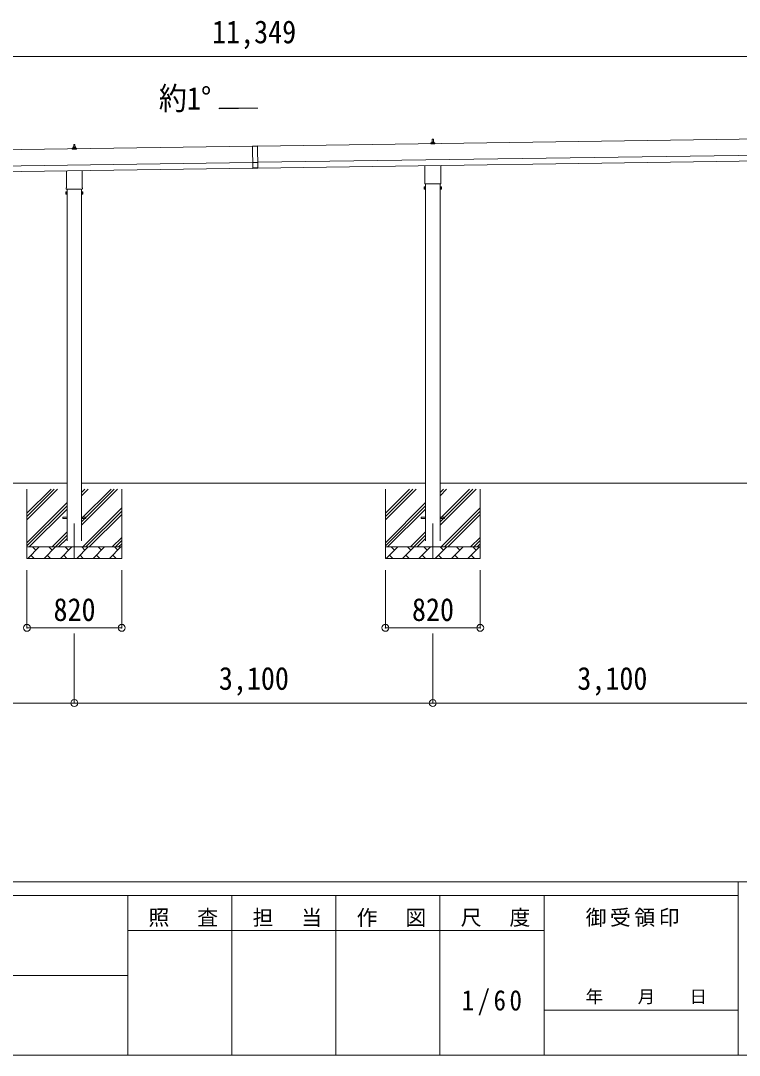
# Model space of a CAD drawing. Units: millimetres at full size, sheet at 1:60. Extents: x -16864 to 16864, y -11640 to 11640.
# Drawn here: x 4477 to 10691, y -11640 to -2696 of the extents above; entities that cross this region are included whole.
import ezdxf
from ezdxf.enums import TextEntityAlignment as Align

# ---------------------------------------------------------------- set-up
doc = ezdxf.new("R2010")
doc.units = ezdxf.units.MM
doc.header["$LTSCALE"] = 60
doc.header["$PDMODE"] = 32
doc.header["$PDSIZE"] = 60
doc.linetypes.add('CHAIN1', pattern=[8, 5, -1, 1, -1])
for name, color, linetype, lineweight in [('0-1_Defpoints', 7, 'CHAIN1', 9), ('0-2_TEXT1', 4, 'Continuous', 9), ('0-3_SHAPE', 7, 'Continuous', 9), ('0-7_PARTS2', 7, 'Continuous', 9), ('0-8_TABLE1', 6, 'Continuous', 9), ('F-0', 7, 'Continuous', 9)]:
    doc.layers.add(name, color=color, linetype=linetype, lineweight=lineweight)
doc.styles.add('ＭＳ ゴシック', font='')
doc.styles.get('ＭＳ ゴシック').set_extended_font_data('MS Gothic')

msp = doc.modelspace()

# ---------------------------------------------------------------- linework, layer by layer
at = {"layer": '0-1_Defpoints'}
for p, q in [((4940.59, -7043.97), (4940.59, -7392.97)), ((8040.59, -7043.97), (8040.59, -7392.97))]:
    msp.add_line(p, q, dxfattribs=at)
at = {"layer": '0-2_TEXT1'}
for p, q in [((6528.49, -3453.14), (6192.49, -3457.94)), ((12131.27, -3700.56), (6525.65, -3780.64)), ((8022.65, -3761.64), (8022.65, -3753.93)), ((8023.03, -3753.14), (8058.76, -3753.14)), ((8023.41, -3752.96), (8030.13, -3751.33)), ((8030.51, -3751.14), (8051.28, -3751.14)), ((8030.9, -3750.36), (8030.9, -3746.14)), ((8031.9, -3746.14), (8049.9, -3746.14)), ((8034.9, -3746.14), (8035.62, -3722.62)), ((8036.62, -3721.64), (8045.17, -3721.64)), ((8046.17, -3722.62), (8046.9, -3746.14)), ((8050.9, -3750.36), (8050.9, -3746.14)), ((8058.38, -3752.96), (8051.66, -3751.33)), ((8059.15, -3761.64), (8059.15, -3753.93)), ((6480.66, -3781.28), (850.19, -3861.72)), ((4922.65, -3805.93), (4922.65, -3798.22)), ((4959.15, -3805.93), (4922.65, -3805.93)), ((4923.03, -3797.43), (4958.76, -3797.43)), ((4923.41, -3797.25), (4930.13, -3795.62)), ((4930.51, -3795.43), (4951.28, -3795.43)), ((4930.9, -3794.64), (4930.9, -3790.43)), ((4931.9, -3790.43), (4949.9, -3790.43)), ((4934.9, -3790.43), (4935.62, -3766.91)), ((4936.62, -3765.93), (4945.17, -3765.93)), ((4946.17, -3766.91), (4946.9, -3790.43)), ((4950.9, -3794.64), (4950.9, -3790.43)), ((4958.38, -3797.25), (4951.66, -3795.62)), ((4959.15, -3805.93), (4959.15, -3798.22)), ((6480.64, -3780.28), (6525.64, -3779.64)), ((6480.64, -3780.28), (6483.39, -3972.76)), ((6525.65, -3780.64), (6480.66, -3781.28)), ((6525.64, -3779.64), (6528.39, -3972.12)), ((6527.65, -3920.62), (12133.27, -3840.54)), ((8059.15, -3761.64), (8022.65, -3761.64)), ((852.19, -4001.7), (6482.66, -3921.27)), ((6527.67, -3921.62), (6482.67, -3922.27)), ((6528.37, -3970.62), (12133.99, -3890.54)), ((852.91, -4051.7), (6483.37, -3971.26)), ((4872.29, -4139.92), (4872.29, -3994.28)), ((5008.89, -3992.33), (5008.89, -4139.92)), ((6528.32, -3967.12), (6483.32, -3967.76)), ((6528.39, -3972.12), (6483.39, -3972.76)), ((7972.29, -4095.63), (7972.29, -3949.99)), ((8108.89, -3948.04), (8108.89, -4095.63)), ((7970.59, -4104.4), (7970.59, -4098.9)), ((8108.53, -4107.9), (7972.65, -4107.9)), ((7978.09, -4107.9), (7978.09, -7193.97)), ((8103.09, -7193.97), (8103.09, -4107.9)), ((8110.59, -4098.9), (8110.59, -4104.4)), ((4866.59, -4178.19), (4867.35, -4176.87)), ((4866.59, -4178.19), (4866.59, -4195.19)), ((4866.59, -4195.19), (4867.35, -4196.5)), ((4873.59, -4181.78), (4867.35, -4181.78)), ((4873.59, -4191.6), (4867.35, -4191.6)), ((4873.59, -4196.5), (4867.35, -4196.5)), ((4870.59, -4148.69), (4870.59, -4143.19)), ((5008.53, -4152.19), (4872.65, -4152.19)), ((4876.09, -4195.89), (4873.59, -4195.89)), ((4878.09, -4152.19), (4878.09, -7193.97)), ((5003.09, -7193.97), (5003.09, -4152.19)), ((5005.09, -4195.89), (5007.59, -4195.89)), ((5007.59, -4181.78), (5013.83, -4181.78)), ((5007.59, -4191.6), (5013.83, -4191.6)), ((5007.59, -4196.5), (5013.83, -4196.5)), ((5010.59, -4143.19), (5010.59, -4148.69)), ((5014.59, -4178.19), (5013.83, -4176.87)), ((5014.59, -4195.19), (5013.83, -4196.5)), ((5014.59, -4178.19), (5014.59, -4195.19)), ((7966.59, -4133.9), (7967.35, -4132.59)), ((7966.59, -4133.9), (7966.59, -4150.9)), ((7966.59, -4150.9), (7967.35, -4152.22)), ((7973.59, -4137.5), (7967.35, -4137.5)), ((7973.59, -4147.31), (7967.35, -4147.31)), ((7973.59, -4152.22), (7967.35, -4152.22)), ((7976.09, -4151.6), (7973.59, -4151.6)), ((8105.09, -4151.6), (8107.59, -4151.6)), ((8107.59, -4137.5), (8113.83, -4137.5)), ((8107.59, -4147.31), (8113.83, -4147.31)), ((8107.59, -4152.22), (8113.83, -4152.22)), ((8114.59, -4133.9), (8113.83, -4132.59)), ((8114.59, -4150.9), (8113.83, -4152.22)), ((8114.59, -4133.9), (8114.59, -4150.9)), ((4840.59, -6989.47), (4878.09, -6989.47)), ((4840.59, -6998.47), (4840.59, -6989.47)), ((4840.59, -6989.47), (4878.09, -6989.47)), ((4840.59, -6998.47), (4840.59, -6989.47)), ((4840.59, -6998.47), (4878.09, -6998.47)), ((4840.59, -6998.47), (4878.09, -6998.47)), ((5003.09, -6989.47), (5040.59, -6989.47)), ((5003.09, -6989.47), (5040.59, -6989.47)), ((5003.09, -6998.47), (5040.59, -6998.47)), ((5003.09, -6998.47), (5040.59, -6998.47)), ((5040.59, -6998.47), (5040.59, -6989.47)), ((5040.59, -6998.47), (5040.59, -6989.47)), ((7940.59, -6989.47), (7978.09, -6989.47)), ((7940.59, -6998.47), (7940.59, -6989.47)), ((7940.59, -6989.47), (7978.09, -6989.47)), ((7940.59, -6998.47), (7940.59, -6989.47)), ((7940.59, -6998.47), (7978.09, -6998.47)), ((7940.59, -6998.47), (7978.09, -6998.47)), ((8103.09, -6989.47), (8140.59, -6989.47)), ((8103.09, -6989.47), (8140.59, -6989.47)), ((8103.09, -6998.47), (8140.59, -6998.47)), ((8103.09, -6998.47), (8140.59, -6998.47)), ((8140.59, -6998.47), (8140.59, -6989.47)), ((8140.59, -6998.47), (8140.59, -6989.47))]:
    msp.add_line(p, q, dxfattribs=at)
for points in [[(4873.59, -4196.5), (4873.59, -4176.87), (4867.35, -4176.87)], [(4873.59, -4195.89), (4873.59, -4177.49), (4876.09, -4177.49)], [(5007.59, -4195.89), (5007.59, -4177.49), (5005.09, -4177.49)], [(5007.59, -4196.5), (5007.59, -4176.87), (5013.83, -4176.87)], [(7973.59, -4152.22), (7973.59, -4132.59), (7967.35, -4132.59)], [(7973.59, -4151.6), (7973.59, -4133.2), (7976.09, -4133.2)], [(8107.59, -4151.6), (8107.59, -4133.2), (8105.09, -4133.2)], [(8107.59, -4152.22), (8107.59, -4132.59), (8113.83, -4132.59)]]:
    msp.add_lwpolyline(points, dxfattribs=at)
for points in [[(4876.09, -4197.19), (4876.09, -4176.19), (4878.09, -4176.19), (4878.09, -4197.19)], [(5005.09, -4197.19), (5005.09, -4176.19), (5003.09, -4176.19), (5003.09, -4197.19)], [(7976.09, -4152.9), (7976.09, -4131.9), (7978.09, -4131.9), (7978.09, -4152.9)], [(8105.09, -4152.9), (8105.09, -4131.9), (8103.09, -4131.9), (8103.09, -4152.9)]]:
    msp.add_lwpolyline(points, close=True, dxfattribs=at)
for centre, radius, start, end in [((8023.65, -3753.93), 1, 103.62699, 180), ((8029.9, -3750.36), 1, 283.62699, 0), ((8034.98, -3746.78), 4.13, 90, 171.17633), ((8031.9, -3747.14), 1, 90, 180), ((8036.62, -3722.64), 1, 90, 178.60509), ((8044.23, -3746.14), 4.83, 133.60282, 180), ((8037.56, -3746.14), 4.83, 0, 46.39718), ((8045.17, -3722.64), 1, 1.39491, 90), ((8046.81, -3746.78), 4.13, 8.82367, 90), ((8049.9, -3747.14), 1, 0, 90), ((8051.9, -3750.36), 1, 180, 256.37301), ((8058.15, -3753.93), 1, 0, 76.37301), ((4923.65, -3798.22), 1, 103.62699, 180), ((4929.9, -3794.64), 1, 283.62699, 0), ((4934.98, -3791.06), 4.13, 90, 171.17633), ((4931.9, -3791.43), 1, 90, 180), ((4936.62, -3766.93), 1, 90, 178.60509), ((4944.23, -3790.43), 4.83, 133.60282, 180), ((4937.56, -3790.43), 4.83, 0, 46.39718), ((4945.17, -3766.93), 1, 1.39491, 90), ((4946.81, -3791.06), 4.13, 8.82367, 90), ((4949.9, -3791.43), 1, 0, 90), ((4951.9, -3794.64), 1, 180, 256.37301), ((4958.15, -3798.22), 1, 0, 76.37301), ((7974.59, -4098.9), 4, 125.09963, 180), ((7974.59, -4104.4), 4, 180, 194.47751), ((7974.59, -4104.4), 4, 194.47751, 241.04498), ((8106.59, -4104.4), 4, 298.95502, 345.52249), ((8106.59, -4098.9), 4, 0, 54.90037), ((8106.59, -4104.4), 4, 345.52249, 0), ((4870.93, -4179.33), 4.34, 145.61575, 214.38425), ((4882.83, -4186.69), 16.24, 162.41205, 197.58795), ((4870.93, -4194.05), 4.34, 145.61575, 214.38425), ((4874.59, -4143.19), 4, 125.09963, 180), ((4874.59, -4148.69), 4, 180, 194.47751), ((4874.59, -4148.69), 4, 194.47751, 241.04498), ((5006.59, -4148.69), 4, 298.95502, 345.52249), ((5006.59, -4143.19), 4, 0, 54.90037), ((5006.59, -4148.69), 4, 345.52249, 0), ((5010.24, -4179.33), 4.34, 325.61575, 34.38425), ((4998.35, -4186.69), 16.24, 342.41205, 17.58795), ((5010.24, -4194.05), 4.34, 325.61575, 34.38425), ((7970.93, -4135.04), 4.34, 145.61575, 214.38425), ((7982.83, -4142.4), 16.24, 162.41205, 197.58795), ((7970.93, -4149.77), 4.34, 145.61575, 214.38425), ((8110.24, -4135.04), 4.34, 325.61575, 34.38425), ((8098.35, -4142.4), 16.24, 342.41205, 17.58795), ((8110.24, -4149.77), 4.34, 325.61575, 34.38425)]:
    msp.add_arc(centre, radius, start, end, dxfattribs=at)
at = {"layer": '0-3_SHAPE'}
for p, q in [((4878.09, -6693.97), (1903.09, -6693.97)), ((7978.09, -6693.97), (5003.09, -6693.97)), ((11078.09, -6693.97), (8103.09, -6693.97)), ((4530.59, -6745.97), (4530.59, -7345.97)), ((4530.59, -6954.46), (4739.07, -6745.97)), ((4530.59, -6982.74), (4767.36, -6745.97)), ((4530.59, -7011.03), (4795.64, -6745.97)), ((5003.09, -6774.8), (5031.91, -6745.97)), ((5003.09, -6803.08), (5060.2, -6745.97)), ((5003.09, -7057.64), (5314.76, -6745.97)), ((5003.09, -7001.07), (5258.19, -6745.97)), ((5003.09, -7029.36), (5286.47, -6745.97)), ((5350.59, -6745.97), (5350.59, -7345.97)), ((7630.59, -6745.97), (7630.59, -7345.97)), ((7630.59, -6954.46), (7839.07, -6745.97)), ((7630.59, -6982.74), (7867.36, -6745.97)), ((7630.59, -7011.03), (7895.64, -6745.97)), ((8103.09, -6774.8), (8131.91, -6745.97)), ((8103.09, -6803.08), (8160.2, -6745.97)), ((8103.09, -7057.64), (8414.76, -6745.97)), ((8103.09, -7001.07), (8358.19, -6745.97)), ((8103.09, -7029.36), (8386.47, -6745.97)), ((8450.59, -6745.97), (8450.59, -7345.97)), ((4530.59, -7209.02), (4878.09, -6861.52)), ((7630.59, -7209.02), (7978.09, -6861.52)), ((4530.59, -7237.3), (4878.09, -6889.8)), ((4550.2, -7245.97), (4878.09, -6918.08)), ((5012.75, -7245.97), (5350.59, -6908.13)), ((5041.03, -7245.97), (5350.59, -6936.42)), ((5069.31, -7245.97), (5350.59, -6964.7)), ((7630.59, -7237.3), (7978.09, -6889.8)), ((7650.2, -7245.97), (7978.09, -6918.08)), ((8112.75, -7245.97), (8450.59, -6908.13)), ((8141.03, -7245.97), (8450.59, -6936.42)), ((8169.31, -7245.97), (8450.59, -6964.7)), ((4748.19, -7245.97), (4878.09, -7116.07)), ((4776.47, -7245.97), (4878.09, -7144.36)), ((7848.19, -7245.97), (7978.09, -7116.07)), ((7876.47, -7245.97), (7978.09, -7144.36)), ((4804.76, -7245.97), (4878.09, -7172.64)), ((5267.3, -7245.97), (5350.59, -7162.69)), ((5295.59, -7245.97), (5350.59, -7190.97)), ((5323.87, -7245.97), (5350.59, -7219.26)), ((7904.76, -7245.97), (7978.09, -7172.64)), ((8367.3, -7245.97), (8450.59, -7162.69)), ((8395.59, -7245.97), (8450.59, -7190.97)), ((8423.87, -7245.97), (8450.59, -7219.26)), ((4530.59, -7245.97), (5350.59, -7245.97)), ((4537.04, -7345.97), (4637.04, -7245.97)), ((4565.59, -7317.42), (4594.14, -7345.97)), ((4608.48, -7274.53), (4579.93, -7245.97)), ((4678.46, -7345.97), (4778.46, -7245.97)), ((4707.01, -7317.42), (4735.56, -7345.97)), ((4749.9, -7274.53), (4721.35, -7245.97)), ((4819.88, -7345.97), (4919.88, -7245.97)), ((4848.43, -7317.42), (4876.98, -7345.97)), ((4891.32, -7274.53), (4862.77, -7245.97)), ((4961.3, -7345.97), (5061.3, -7245.97)), ((4989.85, -7317.42), (5018.41, -7345.97)), ((5032.75, -7274.53), (5004.19, -7245.97)), ((5102.72, -7345.97), (5202.72, -7245.97)), ((5131.27, -7317.42), (5159.83, -7345.97)), ((5174.17, -7274.53), (5145.61, -7245.97)), ((5244.14, -7345.97), (5344.14, -7245.97)), ((5272.7, -7317.42), (5301.25, -7345.97)), ((5315.59, -7274.53), (5287.04, -7245.97)), ((7630.59, -7245.97), (8450.59, -7245.97)), ((7637.04, -7345.97), (7737.04, -7245.97)), ((7665.59, -7317.42), (7694.14, -7345.97)), ((7708.48, -7274.53), (7679.93, -7245.97)), ((7778.46, -7345.97), (7878.46, -7245.97)), ((7807.01, -7317.42), (7835.56, -7345.97)), ((7849.9, -7274.53), (7821.35, -7245.97)), ((7919.88, -7345.97), (8019.88, -7245.97)), ((7948.43, -7317.42), (7976.98, -7345.97)), ((7991.32, -7274.53), (7962.77, -7245.97)), ((8061.3, -7345.97), (8161.3, -7245.97)), ((8089.85, -7317.42), (8118.41, -7345.97)), ((8132.75, -7274.53), (8104.19, -7245.97)), ((8202.72, -7345.97), (8302.72, -7245.97)), ((8231.27, -7317.42), (8259.83, -7345.97)), ((8274.17, -7274.53), (8245.61, -7245.97)), ((8344.14, -7345.97), (8444.14, -7245.97)), ((8372.7, -7317.42), (8401.25, -7345.97)), ((8415.59, -7274.53), (8387.04, -7245.97)), ((5350.59, -7345.97), (4530.59, -7345.97)), ((8450.59, -7345.97), (7630.59, -7345.97))]:
    msp.add_line(p, q, dxfattribs=at)
at = {"layer": '0-7_PARTS2', "color": 4}
for p, q in [((6192.49, -3457.94), (6192.49, -3453.14)), ((6192.49, -3453.14), (6528.49, -3453.14))]:
    msp.add_line(p, q, dxfattribs=at)
at = {"layer": '0-8_TABLE1'}
for p, q in [((12166.59, -3006.34), (817.59, -3006.34)), ((4530.59, -7944.97), (4530.59, -7444.97)), ((5350.59, -7944.97), (5350.59, -7444.97)), ((7630.59, -7944.97), (7630.59, -7444.97)), ((8450.59, -7944.97), (8450.59, -7444.97)), ((4530.59, -7944.97), (5350.59, -7944.97)), ((7630.59, -7944.97), (8450.59, -7944.97)), ((4940.59, -8594.97), (4940.59, -7994.97)), ((8040.59, -8594.97), (8040.59, -7994.97)), ((4940.59, -8594.97), (1840.59, -8594.97)), ((8040.59, -8594.97), (4940.59, -8594.97)), ((11140.59, -8594.97), (8040.59, -8594.97))]:
    msp.add_line(p, q, dxfattribs=at)
for p in [(4530.59, -7944.97), (5350.59, -7944.97), (7630.59, -7944.97), (8450.59, -7944.97), (4940.59, -8594.97), (8040.59, -8594.97)]:
    msp.add_point(p, dxfattribs=at)
at = {"layer": 'F-0', "color": 5, "lineweight": 5}
for p, q in [((-16864.12, -10140), (16015.88, -10140)), ((10682.37, -10140), (10682.37, -11640)), ((-16864.12, -10260), (10682.37, -10260)), ((5402.37, -10260), (5402.37, -11640)), ((6302.37, -10260), (6302.37, -11640)), ((7202.37, -10260), (7202.37, -11640)), ((8102.36, -10260), (8102.36, -11640)), ((9002.37, -10260), (9002.37, -11640)), ((5402.37, -10560), (9002.37, -10560)), ((-6897.63, -10950), (5402.37, -10950)), ((9002.37, -11250), (10682.37, -11250)), ((-16864.12, -11640), (16015.88, -11640))]:
    msp.add_line(p, q, dxfattribs=at)

# ---------------------------------------------------------------- texts
at = {"layer": '0-7_PARTS2', "style": 'ＭＳ ゴシック', "width": 0.9}
msp.add_text('約1°', height=197.9, dxfattribs=at).set_placement((5671.41, -3525.7), align=Align.BOTTOM_LEFT)
at = {"layer": '0-8_TABLE1', "color": 7, "style": 'ＭＳ ゴシック', "width": 0.9}
for s, p in [('11,349', (6132.09, -2951.34)), ('820', (4760.59, -7944.97)), ('820', (7860.59, -7944.97)), ('3,100', (6190.59, -8539.97)), ('3,100', (9290.59, -8539.97))]:
    msp.add_text(s, height=197.9, dxfattribs=at).set_placement(p, align=Align.BOTTOM_LEFT)
at = {"layer": 'F-0', "style": 'ＭＳ ゴシック'}
msp.add_text('年\u3000\u3000月\u3000\u3000日', height=110, dxfattribs=at).set_placement((9362.37, -11220), align=Align.BOTTOM_LEFT)
at = {"layer": 'F-0', "attachment_point": 7, "style": 'ＭＳ ゴシック'}
for s, insert, char_height in [('\\T1.17;照\u3000査', (5582.37, -10530), 132), ('\\T1.17;担\u3000当', (6482.37, -10530), 132), ('\\T1.17;作\u3000図', (7382.37, -10530), 132), ('\\T1.17;尺\u3000度', (8282.37, -10530), 132), ('\\T1.17;御受領印', (9362.37, -10530), 132), ('\\T1.28;\\W0.9;1/60', (8289.87, -11295), 176)]:
    msp.add_mtext(s, dxfattribs=dict(at, insert=insert, char_height=char_height))

doc.saveas('drawing.dxf')
